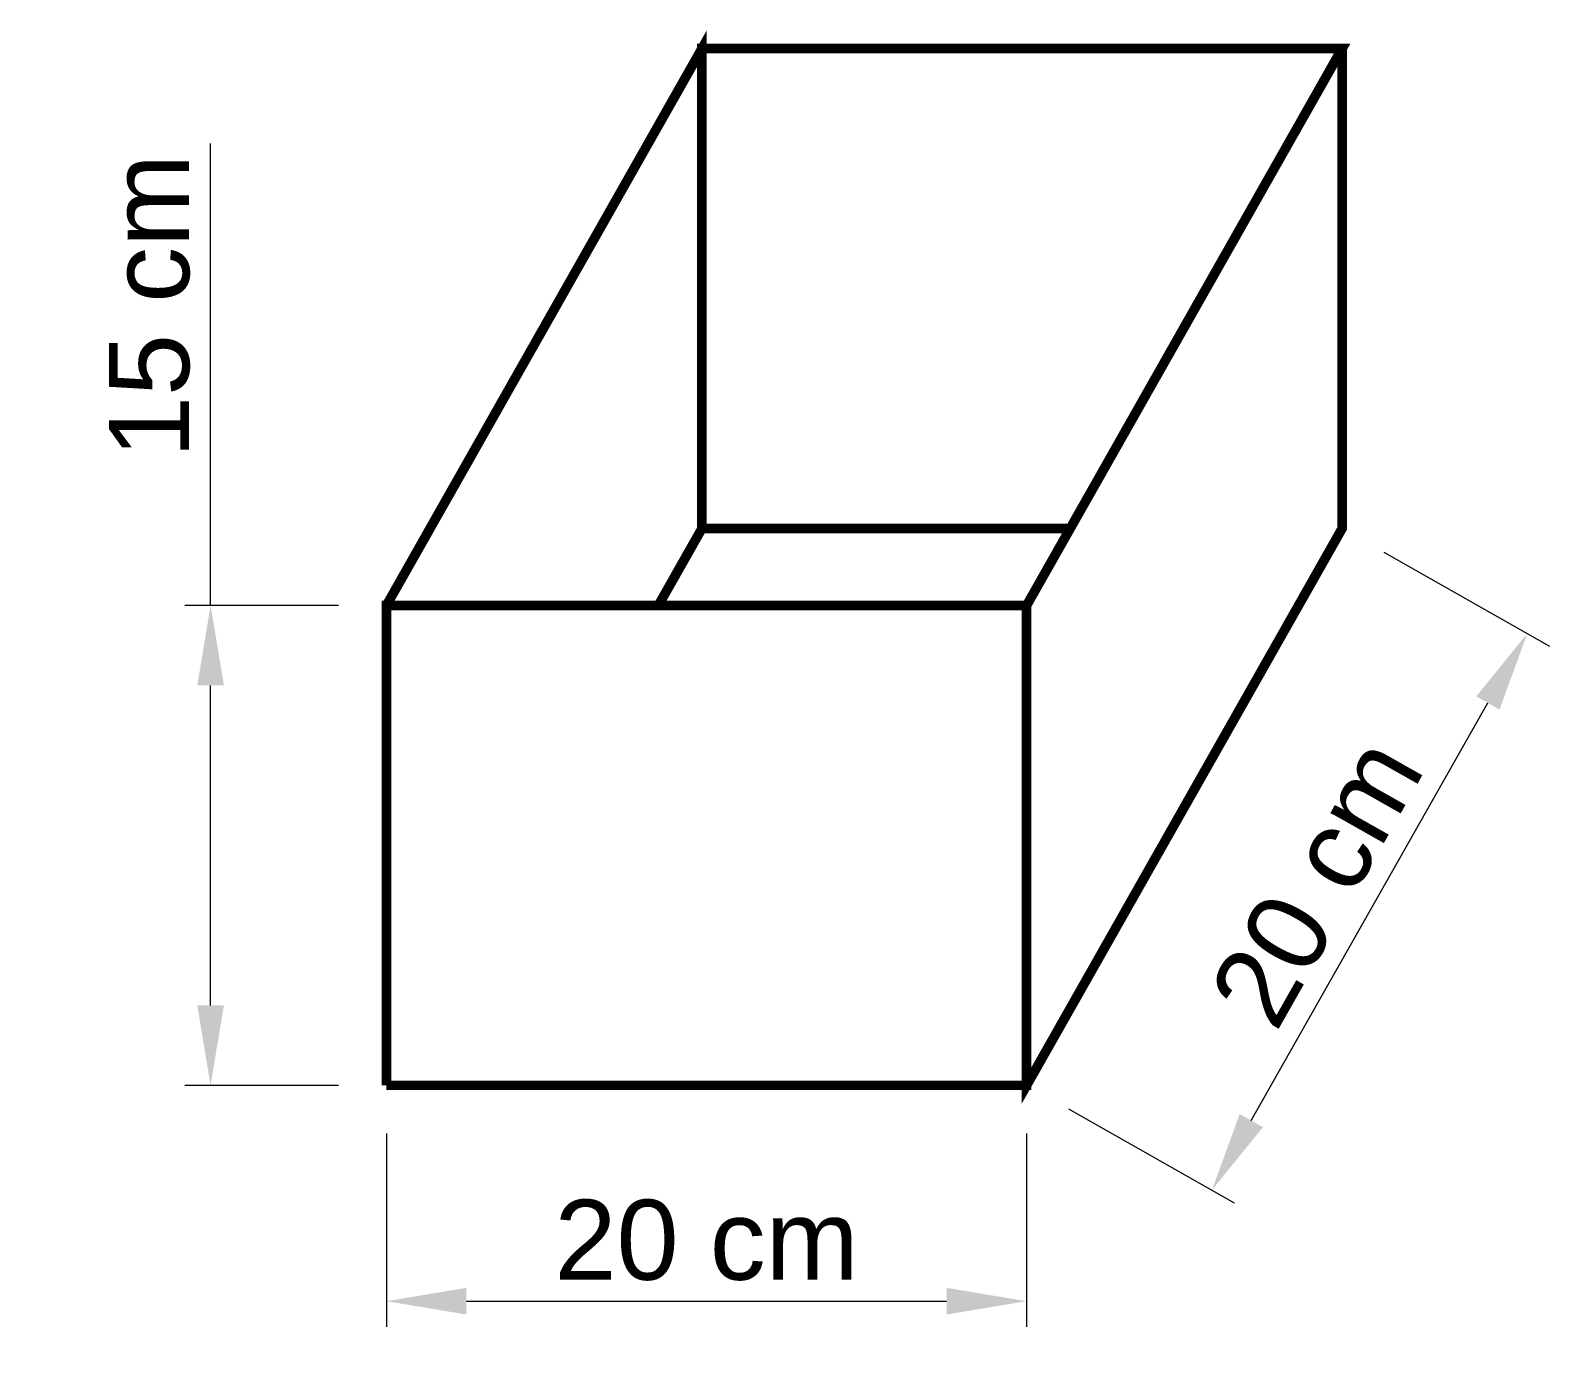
# Model space of a CAD drawing. Header units: millimetres. Extents: x 2013 to 40187, y -1301 to 14809.
# Drawn here: x 8796 to 9270.6, y 14358.9 to 14774.3 of the extents above; entities that cross this region are included whole.
import ezdxf

# ---------------------------------------------------------------- set-up
doc = ezdxf.new("R2010")
doc.units = ezdxf.units.MM
doc.layers.add('CapaCOTAS', color=252, linetype='Continuous')
doc.styles.get("Standard").update_dxf_attribs({"font": 'arial.ttf'})
doc.dimstyles.new('Redya_cm', dxfattribs={"dimtxt": 2.5, "dimasz": 2.5, "dimexe": 0.8, "dimexo": 1.5, "dimtad": 1, "dimlfac": 0.1, "dimtxsty": 'Standard', "dimcen": 0, "dimadec": 0, "dimazin": 0, "dimtfac": 1, "dimtmove": 0, "dimatfit": 3, "dimfxl": 1, "dimarcsym": 0})

# ---------------------------------------------------------------- blocks, each defined once
blk = doc.blocks.new('*D12')
at = {"layer": 'CapaCOTAS', "color": 0, "lineweight": -2, "transparency": 16777216}
for p, q in [((9218.8, 14611.24), (9270.58, 14581.92)), ((9177.38, 14433.59), (9251.3, 14564.11)), ((9120.24, 14437.22), (9172.02, 14407.89))]:
    blk.add_line(p, q, dxfattribs=at)
at = {"layer": 'CapaCOTAS', "color": 0, "transparency": 16777216}
for points in [[(9247.67, 14566.17), (9254.92, 14562.06), (9263.62, 14585.87)], [(9173.75, 14435.64), (9181, 14431.54), (9165.06, 14411.84)]]:
    blk.add_solid(points, dxfattribs=at)
at = {"layer": 'Defpoints', "color": 0, "transparency": 16777216}
for p in [(9205.75, 14618.64), (9263.62, 14585.87), (9107.19, 14444.61)]:
    blk.add_point(p, dxfattribs=at)
at = {"layer": 'CapaCOTAS', "color": 0, "transparency": 16777216, "insert": (9197.79, 14508.22), "char_height": 25, "attachment_point": 5, "rotation": 60.4756}
blk.add_mtext('20 cm', dxfattribs=at)
blk = doc.blocks.new('*D14')
at = {"layer": 'CapaCOTAS', "color": 0, "lineweight": -2, "transparency": 16777216}
for p, q in [((8907.19, 14429.61), (8907.19, 14369.15)), ((9107.19, 14429.61), (9107.19, 14369.15)), ((8932.19, 14377.15), (9082.19, 14377.15))]:
    blk.add_line(p, q, dxfattribs=at)
at = {"layer": 'CapaCOTAS', "color": 0, "transparency": 16777216}
for points in [[(8932.19, 14381.32), (8932.19, 14372.99), (8907.19, 14377.15)], [(9082.19, 14381.32), (9082.19, 14372.99), (9107.19, 14377.15)]]:
    blk.add_solid(points, dxfattribs=at)
at = {"layer": 'Defpoints', "color": 0, "transparency": 16777216}
for p in [(8907.19, 14444.61), (9107.19, 14444.61), (9107.19, 14377.15)]:
    blk.add_point(p, dxfattribs=at)
at = {"layer": 'CapaCOTAS', "color": 0, "transparency": 16777216, "insert": (9007.19, 14396.17), "char_height": 25, "attachment_point": 5}
blk.add_mtext('20 cm', dxfattribs=at)
blk = doc.blocks.new('*D16')
at = {"layer": 'CapaCOTAS', "color": 0, "lineweight": -2, "transparency": 16777216}
for p, q in [((8852.25, 14594.61), (8852.25, 14738.94)), ((8892.19, 14594.61), (8844.25, 14594.61)), ((8852.25, 14469.61), (8852.25, 14569.61)), ((8892.19, 14444.61), (8844.25, 14444.61))]:
    blk.add_line(p, q, dxfattribs=at)
at = {"layer": 'CapaCOTAS', "color": 0, "transparency": 16777216}
for points in [[(8848.09, 14569.61), (8856.42, 14569.61), (8852.25, 14594.61)], [(8848.09, 14469.61), (8856.42, 14469.61), (8852.25, 14444.61)]]:
    blk.add_solid(points, dxfattribs=at)
at = {"layer": 'Defpoints', "color": 0, "transparency": 16777216}
for p in [(8852.25, 14594.61), (8907.19, 14594.61), (8907.19, 14444.61)]:
    blk.add_point(p, dxfattribs=at)
at = {"layer": 'CapaCOTAS', "color": 0, "transparency": 16777216, "insert": (8833.24, 14688.17), "char_height": 25, "attachment_point": 5, "rotation": 90}
blk.add_mtext('15 cm', dxfattribs=at)

msp = doc.modelspace()

# ---------------------------------------------------------------- linework, layer by layer
for p, q in [((9005.751, 14768.637), (8907.192, 14594.607)), ((9005.751, 14618.637), (9005.751, 14768.637)), ((9005.751, 14768.637), (9205.751, 14768.637)), ((9205.751, 14768.637), (9107.192, 14594.607)), ((9205.751, 14618.637), (9205.751, 14768.637)), ((9107.192, 14444.607), (9205.751, 14618.637)), ((9107.192, 14594.607), (8907.192, 14594.607)), ((8907.192, 14594.607), (8907.192, 14444.607)), ((9107.192, 14444.607), (9107.192, 14594.607)), ((8907.192, 14444.607), (9107.192, 14444.607))]:
    msp.add_line(p, q)
at = {"const_width": 3}
msp.add_lwpolyline([(8907.192, 14444.607), (9107.192, 14444.607), (9107.192, 14594.607), (8907.192, 14594.607), (8907.192, 14444.607), (8907.192, 14594.607), (9005.751, 14768.637), (9005.751, 14618.637), (8992.142, 14594.607), (9005.751, 14618.637), (9120.801, 14618.637), (9005.751, 14618.637), (9005.751, 14768.637), (9205.751, 14768.637), (9107.192, 14594.607), (9107.192, 14444.607), (9205.751, 14618.637), (9205.751, 14768.637)], dxfattribs=at)

# ---------------------------------------------------------------- dimensions: what is measured, and where the dimension line sits
at = {"layer": 'CapaCOTAS'}
dim = msp.add_linear_dim(base=(8852.252, 14594.607), p1=(8907.192, 14444.607), p2=(8907.192, 14594.607), angle=90, dimstyle='Redya_cm', override={"dimpost": ' cm'}, dxfattribs=at)
dim.commit()
dim.dimension.update_dxf_attribs({"geometry": '*D16', "text_midpoint": (8852.252, 14688.165), "dimtype": 160})
dim = msp.add_aligned_dim(p1=(9107.192, 14444.607), p2=(9205.751, 14618.637), distance=-66.501, dimstyle='Redya_cm', override={"dimpost": ' cm'}, dxfattribs=at)
dim.commit()
dim.dimension.update_dxf_attribs({"geometry": '*D12', "text_midpoint": (9197.792, 14508.221)})
dim = msp.add_linear_dim(base=(9107.192, 14377.153), p1=(8907.192, 14444.607), p2=(9107.192, 14444.607), dimstyle='Redya_cm', override={"dimpost": ' cm'}, dxfattribs=at)
dim.commit()
dim.dimension.update_dxf_attribs({"geometry": '*D14', "text_midpoint": (9007.192, 14396.167)})

doc.saveas('drawing.dxf')
